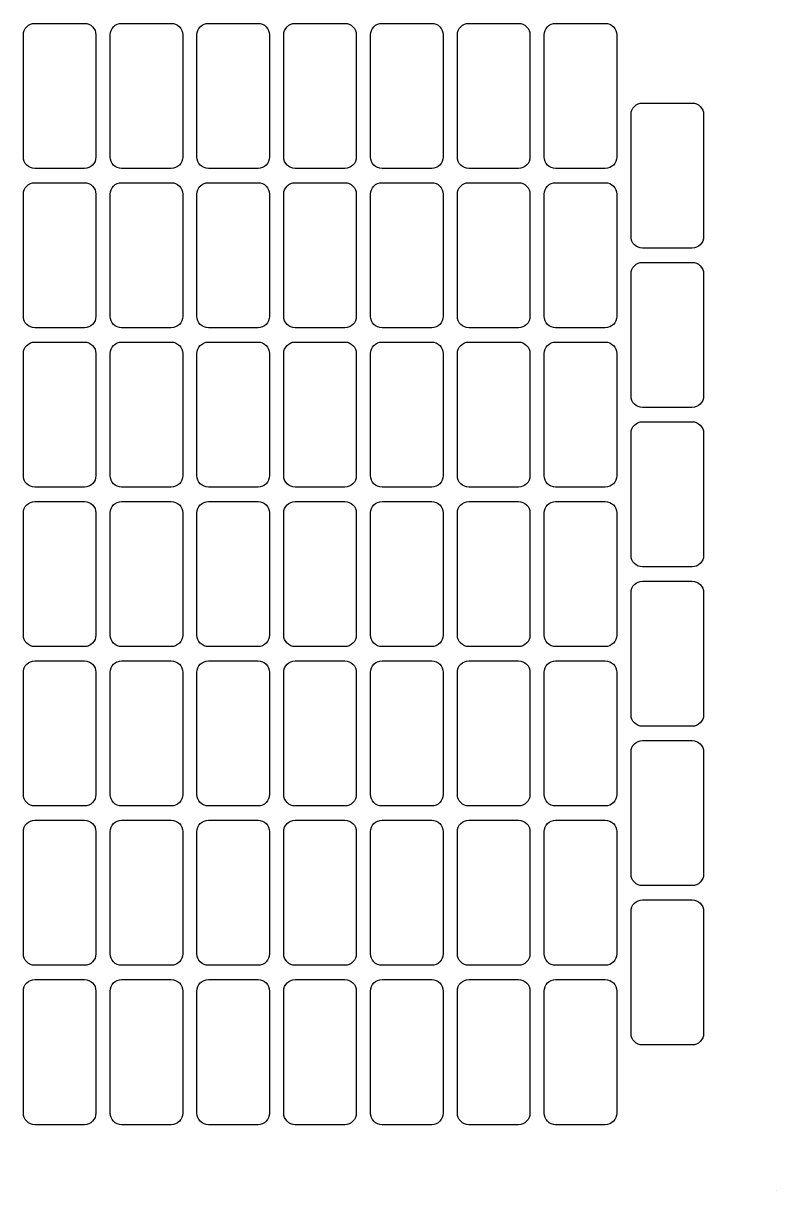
# Model space of a CAD drawing. Extents: x 0 to 279, y 0 to 216.
# Drawn here: x 147.5 to 279.4, y 0 to 204.3 of the extents above; entities that cross this region are included whole.
import ezdxf

# ---------------------------------------------------------------- set-up
doc = ezdxf.new("R2010")
doc.units = 0
doc.layers.add('ANCHOR', color=7, linetype='CONTINUOUS')
doc.layers.add('CUT', color=1, linetype='CONTINUOUS')

msp = doc.modelspace()

# ---------------------------------------------------------------- linework, layer by layer
at = {"layer": 'ANCHOR'}
msp.add_lwpolyline([(279.39, 0.01), (279.4, 0.01), (279.4, 0), (279.39, 0)], close=True, dxfattribs=at)
at = {"layer": 'CUT'}
for points in [[(158.2, 204.35), (158.5902, 204.3116), (158.9654, 204.1978), (159.3111, 204.0129), (159.6142, 203.7642), (159.8629, 203.4611), (160.0478, 203.1154), (160.1616, 202.7402), (160.2, 202.35), (160.2, 180.95), (160.1616, 180.5598), (160.0478, 180.1846), (159.8629, 179.8389), (159.6142, 179.5358), (159.3111, 179.2871), (158.9654, 179.1022), (158.5902, 178.9884), (158.2, 178.95), (149.5, 178.95), (149.1098, 178.9884), (148.7346, 179.1022), (148.3889, 179.2871), (148.0858, 179.5358), (147.8371, 179.8389), (147.6522, 180.1846), (147.5384, 180.5598), (147.5, 180.95), (147.5, 202.35), (147.5384, 202.7402), (147.6522, 203.1154), (147.8371, 203.4611), (148.0858, 203.7642), (148.3889, 204.0129), (148.7346, 204.1978), (149.1098, 204.3116), (149.5, 204.35)], [(173.4, 204.35), (173.7902, 204.3116), (174.1654, 204.1978), (174.5111, 204.0129), (174.8142, 203.7642), (175.0629, 203.4611), (175.2478, 203.1154), (175.3616, 202.7402), (175.4, 202.35), (175.4, 180.95), (175.3616, 180.5598), (175.2478, 180.1846), (175.0629, 179.8389), (174.8142, 179.5358), (174.5111, 179.2871), (174.1654, 179.1022), (173.7902, 178.9884), (173.4, 178.95), (164.7, 178.95), (164.3098, 178.9884), (163.9346, 179.1022), (163.5889, 179.2871), (163.2858, 179.5358), (163.0371, 179.8389), (162.8522, 180.1846), (162.7384, 180.5598), (162.7, 180.95), (162.7, 202.35), (162.7384, 202.7402), (162.8522, 203.1154), (163.0371, 203.4611), (163.2858, 203.7642), (163.5889, 204.0129), (163.9346, 204.1978), (164.3098, 204.3116), (164.7, 204.35)], [(188.6, 204.35), (188.9902, 204.3116), (189.3654, 204.1978), (189.7111, 204.0129), (190.0142, 203.7642), (190.2629, 203.4611), (190.4478, 203.1154), (190.5616, 202.7402), (190.6, 202.35), (190.6, 180.95), (190.5616, 180.5598), (190.4478, 180.1846), (190.2629, 179.8389), (190.0142, 179.5358), (189.7111, 179.2871), (189.3654, 179.1022), (188.9902, 178.9884), (188.6, 178.95), (179.9, 178.95), (179.5098, 178.9884), (179.1346, 179.1022), (178.7889, 179.2871), (178.4858, 179.5358), (178.2371, 179.8389), (178.0522, 180.1846), (177.9384, 180.5598), (177.9, 180.95), (177.9, 202.35), (177.9384, 202.7402), (178.0522, 203.1154), (178.2371, 203.4611), (178.4858, 203.7642), (178.7889, 204.0129), (179.1346, 204.1978), (179.5098, 204.3116), (179.9, 204.35)], [(203.8, 204.35), (204.1902, 204.3116), (204.5654, 204.1978), (204.9111, 204.0129), (205.2142, 203.7642), (205.4629, 203.4611), (205.6478, 203.1154), (205.7616, 202.7402), (205.8, 202.35), (205.8, 180.95), (205.7616, 180.5598), (205.6478, 180.1846), (205.4629, 179.8389), (205.2142, 179.5358), (204.9111, 179.2871), (204.5654, 179.1022), (204.1902, 178.9884), (203.8, 178.95), (195.1, 178.95), (194.7098, 178.9884), (194.3346, 179.1022), (193.9889, 179.2871), (193.6858, 179.5358), (193.4371, 179.8389), (193.2522, 180.1846), (193.1384, 180.5598), (193.1, 180.95), (193.1, 202.35), (193.1384, 202.7402), (193.2522, 203.1154), (193.4371, 203.4611), (193.6858, 203.7642), (193.9889, 204.0129), (194.3346, 204.1978), (194.7098, 204.3116), (195.1, 204.35)], [(219, 204.35), (219.3902, 204.3116), (219.7654, 204.1978), (220.1111, 204.0129), (220.4142, 203.7642), (220.6629, 203.4611), (220.8478, 203.1154), (220.9616, 202.7402), (221, 202.35), (221, 180.95), (220.9616, 180.5598), (220.8478, 180.1846), (220.6629, 179.8389), (220.4142, 179.5358), (220.1111, 179.2871), (219.7654, 179.1022), (219.3902, 178.9884), (219, 178.95), (210.3, 178.95), (209.9098, 178.9884), (209.5346, 179.1022), (209.1889, 179.2871), (208.8858, 179.5358), (208.6371, 179.8389), (208.4522, 180.1846), (208.3384, 180.5598), (208.3, 180.95), (208.3, 202.35), (208.3384, 202.7402), (208.4522, 203.1154), (208.6371, 203.4611), (208.8858, 203.7642), (209.1889, 204.0129), (209.5346, 204.1978), (209.9098, 204.3116), (210.3, 204.35)], [(234.2, 204.35), (234.5902, 204.3116), (234.9654, 204.1978), (235.3111, 204.0129), (235.6142, 203.7642), (235.8629, 203.4611), (236.0478, 203.1154), (236.1616, 202.7402), (236.2, 202.35), (236.2, 180.95), (236.1616, 180.5598), (236.0478, 180.1846), (235.8629, 179.8389), (235.6142, 179.5358), (235.3111, 179.2871), (234.9654, 179.1022), (234.5902, 178.9884), (234.2, 178.95), (225.5, 178.95), (225.1098, 178.9884), (224.7346, 179.1022), (224.3889, 179.2871), (224.0858, 179.5358), (223.8371, 179.8389), (223.6522, 180.1846), (223.5384, 180.5598), (223.5, 180.95), (223.5, 202.35), (223.5384, 202.7402), (223.6522, 203.1154), (223.8371, 203.4611), (224.0858, 203.7642), (224.3889, 204.0129), (224.7346, 204.1978), (225.1098, 204.3116), (225.5, 204.35)], [(249.4, 204.35), (249.7902, 204.3116), (250.1654, 204.1978), (250.5111, 204.0129), (250.8142, 203.7642), (251.0629, 203.4611), (251.2478, 203.1154), (251.3616, 202.7402), (251.4, 202.35), (251.4, 180.95), (251.3616, 180.5598), (251.2478, 180.1846), (251.0629, 179.8389), (250.8142, 179.5358), (250.5111, 179.2871), (250.1654, 179.1022), (249.7902, 178.9884), (249.4, 178.95), (240.7, 178.95), (240.3098, 178.9884), (239.9346, 179.1022), (239.5889, 179.2871), (239.2858, 179.5358), (239.0371, 179.8389), (238.8522, 180.1846), (238.7384, 180.5598), (238.7, 180.95), (238.7, 202.35), (238.7384, 202.7402), (238.8522, 203.1154), (239.0371, 203.4611), (239.2858, 203.7642), (239.5889, 204.0129), (239.9346, 204.1978), (240.3098, 204.3116), (240.7, 204.35)], [(264.6, 190.4), (264.9902, 190.3616), (265.3654, 190.2478), (265.7111, 190.0629), (266.0142, 189.8142), (266.2629, 189.5111), (266.4478, 189.1654), (266.5616, 188.7902), (266.6, 188.4), (266.6, 167), (266.5616, 166.6098), (266.4478, 166.2346), (266.2629, 165.8889), (266.0142, 165.5858), (265.7111, 165.3371), (265.3654, 165.1522), (264.9902, 165.0384), (264.6, 165), (255.9, 165), (255.5098, 165.0384), (255.1346, 165.1522), (254.7889, 165.3371), (254.4858, 165.5858), (254.2371, 165.8889), (254.0522, 166.2346), (253.9384, 166.6098), (253.9, 167), (253.9, 188.4), (253.9384, 188.7902), (254.0522, 189.1654), (254.2371, 189.5111), (254.4858, 189.8142), (254.7889, 190.0629), (255.1346, 190.2478), (255.5098, 190.3616), (255.9, 190.4)], [(158.2, 176.45), (158.5902, 176.4116), (158.9654, 176.2978), (159.3111, 176.1129), (159.6142, 175.8642), (159.8629, 175.5611), (160.0478, 175.2154), (160.1616, 174.8402), (160.2, 174.45), (160.2, 153.05), (160.1616, 152.6598), (160.0478, 152.2846), (159.8629, 151.9389), (159.6142, 151.6358), (159.3111, 151.3871), (158.9654, 151.2022), (158.5902, 151.0884), (158.2, 151.05), (149.5, 151.05), (149.1098, 151.0884), (148.7346, 151.2022), (148.3889, 151.3871), (148.0858, 151.6358), (147.8371, 151.9389), (147.6522, 152.2846), (147.5384, 152.6598), (147.5, 153.05), (147.5, 174.45), (147.5384, 174.8402), (147.6522, 175.2154), (147.8371, 175.5611), (148.0858, 175.8642), (148.3889, 176.1129), (148.7346, 176.2978), (149.1098, 176.4116), (149.5, 176.45)], [(173.4, 176.45), (173.7902, 176.4116), (174.1654, 176.2978), (174.5111, 176.1129), (174.8142, 175.8642), (175.0629, 175.5611), (175.2478, 175.2154), (175.3616, 174.8402), (175.4, 174.45), (175.4, 153.05), (175.3616, 152.6598), (175.2478, 152.2846), (175.0629, 151.9389), (174.8142, 151.6358), (174.5111, 151.3871), (174.1654, 151.2022), (173.7902, 151.0884), (173.4, 151.05), (164.7, 151.05), (164.3098, 151.0884), (163.9346, 151.2022), (163.5889, 151.3871), (163.2858, 151.6358), (163.0371, 151.9389), (162.8522, 152.2846), (162.7384, 152.6598), (162.7, 153.05), (162.7, 174.45), (162.7384, 174.8402), (162.8522, 175.2154), (163.0371, 175.5611), (163.2858, 175.8642), (163.5889, 176.1129), (163.9346, 176.2978), (164.3098, 176.4116), (164.7, 176.45)], [(188.6, 176.45), (188.9902, 176.4116), (189.3654, 176.2978), (189.7111, 176.1129), (190.0142, 175.8642), (190.2629, 175.5611), (190.4478, 175.2154), (190.5616, 174.8402), (190.6, 174.45), (190.6, 153.05), (190.5616, 152.6598), (190.4478, 152.2846), (190.2629, 151.9389), (190.0142, 151.6358), (189.7111, 151.3871), (189.3654, 151.2022), (188.9902, 151.0884), (188.6, 151.05), (179.9, 151.05), (179.5098, 151.0884), (179.1346, 151.2022), (178.7889, 151.3871), (178.4858, 151.6358), (178.2371, 151.9389), (178.0522, 152.2846), (177.9384, 152.6598), (177.9, 153.05), (177.9, 174.45), (177.9384, 174.8402), (178.0522, 175.2154), (178.2371, 175.5611), (178.4858, 175.8642), (178.7889, 176.1129), (179.1346, 176.2978), (179.5098, 176.4116), (179.9, 176.45)], [(203.8, 176.45), (204.1902, 176.4116), (204.5654, 176.2978), (204.9111, 176.1129), (205.2142, 175.8642), (205.4629, 175.5611), (205.6478, 175.2154), (205.7616, 174.8402), (205.8, 174.45), (205.8, 153.05), (205.7616, 152.6598), (205.6478, 152.2846), (205.4629, 151.9389), (205.2142, 151.6358), (204.9111, 151.3871), (204.5654, 151.2022), (204.1902, 151.0884), (203.8, 151.05), (195.1, 151.05), (194.7098, 151.0884), (194.3346, 151.2022), (193.9889, 151.3871), (193.6858, 151.6358), (193.4371, 151.9389), (193.2522, 152.2846), (193.1384, 152.6598), (193.1, 153.05), (193.1, 174.45), (193.1384, 174.8402), (193.2522, 175.2154), (193.4371, 175.5611), (193.6858, 175.8642), (193.9889, 176.1129), (194.3346, 176.2978), (194.7098, 176.4116), (195.1, 176.45)], [(219, 176.45), (219.3902, 176.4116), (219.7654, 176.2978), (220.1111, 176.1129), (220.4142, 175.8642), (220.6629, 175.5611), (220.8478, 175.2154), (220.9616, 174.8402), (221, 174.45), (221, 153.05), (220.9616, 152.6598), (220.8478, 152.2846), (220.6629, 151.9389), (220.4142, 151.6358), (220.1111, 151.3871), (219.7654, 151.2022), (219.3902, 151.0884), (219, 151.05), (210.3, 151.05), (209.9098, 151.0884), (209.5346, 151.2022), (209.1889, 151.3871), (208.8858, 151.6358), (208.6371, 151.9389), (208.4522, 152.2846), (208.3384, 152.6598), (208.3, 153.05), (208.3, 174.45), (208.3384, 174.8402), (208.4522, 175.2154), (208.6371, 175.5611), (208.8858, 175.8642), (209.1889, 176.1129), (209.5346, 176.2978), (209.9098, 176.4116), (210.3, 176.45)], [(234.2, 176.45), (234.5902, 176.4116), (234.9654, 176.2978), (235.3111, 176.1129), (235.6142, 175.8642), (235.8629, 175.5611), (236.0478, 175.2154), (236.1616, 174.8402), (236.2, 174.45), (236.2, 153.05), (236.1616, 152.6598), (236.0478, 152.2846), (235.8629, 151.9389), (235.6142, 151.6358), (235.3111, 151.3871), (234.9654, 151.2022), (234.5902, 151.0884), (234.2, 151.05), (225.5, 151.05), (225.1098, 151.0884), (224.7346, 151.2022), (224.3889, 151.3871), (224.0858, 151.6358), (223.8371, 151.9389), (223.6522, 152.2846), (223.5384, 152.6598), (223.5, 153.05), (223.5, 174.45), (223.5384, 174.8402), (223.6522, 175.2154), (223.8371, 175.5611), (224.0858, 175.8642), (224.3889, 176.1129), (224.7346, 176.2978), (225.1098, 176.4116), (225.5, 176.45)], [(249.4, 176.45), (249.7902, 176.4116), (250.1654, 176.2978), (250.5111, 176.1129), (250.8142, 175.8642), (251.0629, 175.5611), (251.2478, 175.2154), (251.3616, 174.8402), (251.4, 174.45), (251.4, 153.05), (251.3616, 152.6598), (251.2478, 152.2846), (251.0629, 151.9389), (250.8142, 151.6358), (250.5111, 151.3871), (250.1654, 151.2022), (249.7902, 151.0884), (249.4, 151.05), (240.7, 151.05), (240.3098, 151.0884), (239.9346, 151.2022), (239.5889, 151.3871), (239.2858, 151.6358), (239.0371, 151.9389), (238.8522, 152.2846), (238.7384, 152.6598), (238.7, 153.05), (238.7, 174.45), (238.7384, 174.8402), (238.8522, 175.2154), (239.0371, 175.5611), (239.2858, 175.8642), (239.5889, 176.1129), (239.9346, 176.2978), (240.3098, 176.4116), (240.7, 176.45)], [(264.6, 162.5), (264.9902, 162.4616), (265.3654, 162.3478), (265.7111, 162.1629), (266.0142, 161.9142), (266.2629, 161.6111), (266.4478, 161.2654), (266.5616, 160.8902), (266.6, 160.5), (266.6, 139.1), (266.5616, 138.7098), (266.4478, 138.3346), (266.2629, 137.9889), (266.0142, 137.6858), (265.7111, 137.4371), (265.3654, 137.2522), (264.9902, 137.1384), (264.6, 137.1), (255.9, 137.1), (255.5098, 137.1384), (255.1346, 137.2522), (254.7889, 137.4371), (254.4858, 137.6858), (254.2371, 137.9889), (254.0522, 138.3346), (253.9384, 138.7098), (253.9, 139.1), (253.9, 160.5), (253.9384, 160.8902), (254.0522, 161.2654), (254.2371, 161.6111), (254.4858, 161.9142), (254.7889, 162.1629), (255.1346, 162.3478), (255.5098, 162.4616), (255.9, 162.5)], [(158.2, 148.55), (158.5902, 148.5116), (158.9654, 148.3978), (159.3111, 148.2129), (159.6142, 147.9642), (159.8629, 147.6611), (160.0478, 147.3154), (160.1616, 146.9402), (160.2, 146.55), (160.2, 125.15), (160.1616, 124.7598), (160.0478, 124.3846), (159.8629, 124.0389), (159.6142, 123.7358), (159.3111, 123.4871), (158.9654, 123.3022), (158.5902, 123.1884), (158.2, 123.15), (149.5, 123.15), (149.1098, 123.1884), (148.7346, 123.3022), (148.3889, 123.4871), (148.0858, 123.7358), (147.8371, 124.0389), (147.6522, 124.3846), (147.5384, 124.7598), (147.5, 125.15), (147.5, 146.55), (147.5384, 146.9402), (147.6522, 147.3154), (147.8371, 147.6611), (148.0858, 147.9642), (148.3889, 148.2129), (148.7346, 148.3978), (149.1098, 148.5116), (149.5, 148.55)], [(173.4, 148.55), (173.7902, 148.5116), (174.1654, 148.3978), (174.5111, 148.2129), (174.8142, 147.9642), (175.0629, 147.6611), (175.2478, 147.3154), (175.3616, 146.9402), (175.4, 146.55), (175.4, 125.15), (175.3616, 124.7598), (175.2478, 124.3846), (175.0629, 124.0389), (174.8142, 123.7358), (174.5111, 123.4871), (174.1654, 123.3022), (173.7902, 123.1884), (173.4, 123.15), (164.7, 123.15), (164.3098, 123.1884), (163.9346, 123.3022), (163.5889, 123.4871), (163.2858, 123.7358), (163.0371, 124.0389), (162.8522, 124.3846), (162.7384, 124.7598), (162.7, 125.15), (162.7, 146.55), (162.7384, 146.9402), (162.8522, 147.3154), (163.0371, 147.6611), (163.2858, 147.9642), (163.5889, 148.2129), (163.9346, 148.3978), (164.3098, 148.5116), (164.7, 148.55)], [(188.6, 148.55), (188.9902, 148.5116), (189.3654, 148.3978), (189.7111, 148.2129), (190.0142, 147.9642), (190.2629, 147.6611), (190.4478, 147.3154), (190.5616, 146.9402), (190.6, 146.55), (190.6, 125.15), (190.5616, 124.7598), (190.4478, 124.3846), (190.2629, 124.0389), (190.0142, 123.7358), (189.7111, 123.4871), (189.3654, 123.3022), (188.9902, 123.1884), (188.6, 123.15), (179.9, 123.15), (179.5098, 123.1884), (179.1346, 123.3022), (178.7889, 123.4871), (178.4858, 123.7358), (178.2371, 124.0389), (178.0522, 124.3846), (177.9384, 124.7598), (177.9, 125.15), (177.9, 146.55), (177.9384, 146.9402), (178.0522, 147.3154), (178.2371, 147.6611), (178.4858, 147.9642), (178.7889, 148.2129), (179.1346, 148.3978), (179.5098, 148.5116), (179.9, 148.55)], [(203.8, 148.55), (204.1902, 148.5116), (204.5654, 148.3978), (204.9111, 148.2129), (205.2142, 147.9642), (205.4629, 147.6611), (205.6478, 147.3154), (205.7616, 146.9402), (205.8, 146.55), (205.8, 125.15), (205.7616, 124.7598), (205.6478, 124.3846), (205.4629, 124.0389), (205.2142, 123.7358), (204.9111, 123.4871), (204.5654, 123.3022), (204.1902, 123.1884), (203.8, 123.15), (195.1, 123.15), (194.7098, 123.1884), (194.3346, 123.3022), (193.9889, 123.4871), (193.6858, 123.7358), (193.4371, 124.0389), (193.2522, 124.3846), (193.1384, 124.7598), (193.1, 125.15), (193.1, 146.55), (193.1384, 146.9402), (193.2522, 147.3154), (193.4371, 147.6611), (193.6858, 147.9642), (193.9889, 148.2129), (194.3346, 148.3978), (194.7098, 148.5116), (195.1, 148.55)], [(219, 148.55), (219.3902, 148.5116), (219.7654, 148.3978), (220.1111, 148.2129), (220.4142, 147.9642), (220.6629, 147.6611), (220.8478, 147.3154), (220.9616, 146.9402), (221, 146.55), (221, 125.15), (220.9616, 124.7598), (220.8478, 124.3846), (220.6629, 124.0389), (220.4142, 123.7358), (220.1111, 123.4871), (219.7654, 123.3022), (219.3902, 123.1884), (219, 123.15), (210.3, 123.15), (209.9098, 123.1884), (209.5346, 123.3022), (209.1889, 123.4871), (208.8858, 123.7358), (208.6371, 124.0389), (208.4522, 124.3846), (208.3384, 124.7598), (208.3, 125.15), (208.3, 146.55), (208.3384, 146.9402), (208.4522, 147.3154), (208.6371, 147.6611), (208.8858, 147.9642), (209.1889, 148.2129), (209.5346, 148.3978), (209.9098, 148.5116), (210.3, 148.55)], [(234.2, 148.55), (234.5902, 148.5116), (234.9654, 148.3978), (235.3111, 148.2129), (235.6142, 147.9642), (235.8629, 147.6611), (236.0478, 147.3154), (236.1616, 146.9402), (236.2, 146.55), (236.2, 125.15), (236.1616, 124.7598), (236.0478, 124.3846), (235.8629, 124.0389), (235.6142, 123.7358), (235.3111, 123.4871), (234.9654, 123.3022), (234.5902, 123.1884), (234.2, 123.15), (225.5, 123.15), (225.1098, 123.1884), (224.7346, 123.3022), (224.3889, 123.4871), (224.0858, 123.7358), (223.8371, 124.0389), (223.6522, 124.3846), (223.5384, 124.7598), (223.5, 125.15), (223.5, 146.55), (223.5384, 146.9402), (223.6522, 147.3154), (223.8371, 147.6611), (224.0858, 147.9642), (224.3889, 148.2129), (224.7346, 148.3978), (225.1098, 148.5116), (225.5, 148.55)], [(249.4, 148.55), (249.7902, 148.5116), (250.1654, 148.3978), (250.5111, 148.2129), (250.8142, 147.9642), (251.0629, 147.6611), (251.2478, 147.3154), (251.3616, 146.9402), (251.4, 146.55), (251.4, 125.15), (251.3616, 124.7598), (251.2478, 124.3846), (251.0629, 124.0389), (250.8142, 123.7358), (250.5111, 123.4871), (250.1654, 123.3022), (249.7902, 123.1884), (249.4, 123.15), (240.7, 123.15), (240.3098, 123.1884), (239.9346, 123.3022), (239.5889, 123.4871), (239.2858, 123.7358), (239.0371, 124.0389), (238.8522, 124.3846), (238.7384, 124.7598), (238.7, 125.15), (238.7, 146.55), (238.7384, 146.9402), (238.8522, 147.3154), (239.0371, 147.6611), (239.2858, 147.9642), (239.5889, 148.2129), (239.9346, 148.3978), (240.3098, 148.5116), (240.7, 148.55)], [(264.6, 134.6), (264.9902, 134.5616), (265.3654, 134.4478), (265.7111, 134.2629), (266.0142, 134.0142), (266.2629, 133.7111), (266.4478, 133.3654), (266.5616, 132.9902), (266.6, 132.6), (266.6, 111.2), (266.5616, 110.8098), (266.4478, 110.4346), (266.2629, 110.0889), (266.0142, 109.7858), (265.7111, 109.5371), (265.3654, 109.3522), (264.9902, 109.2384), (264.6, 109.2), (255.9, 109.2), (255.5098, 109.2384), (255.1346, 109.3522), (254.7889, 109.5371), (254.4858, 109.7858), (254.2371, 110.0889), (254.0522, 110.4346), (253.9384, 110.8098), (253.9, 111.2), (253.9, 132.6), (253.9384, 132.9902), (254.0522, 133.3654), (254.2371, 133.7111), (254.4858, 134.0142), (254.7889, 134.2629), (255.1346, 134.4478), (255.5098, 134.5616), (255.9, 134.6)], [(158.2, 120.65), (158.5902, 120.6116), (158.9654, 120.4978), (159.3111, 120.3129), (159.6142, 120.0642), (159.8629, 119.7611), (160.0478, 119.4154), (160.1616, 119.0402), (160.2, 118.65), (160.2, 97.25), (160.1616, 96.8598), (160.0478, 96.4846), (159.8629, 96.1389), (159.6142, 95.8358), (159.3111, 95.5871), (158.9654, 95.4022), (158.5902, 95.2884), (158.2, 95.25), (149.5, 95.25), (149.1098, 95.2884), (148.7346, 95.4022), (148.3889, 95.5871), (148.0858, 95.8358), (147.8371, 96.1389), (147.6522, 96.4846), (147.5384, 96.8598), (147.5, 97.25), (147.5, 118.65), (147.5384, 119.0402), (147.6522, 119.4154), (147.8371, 119.7611), (148.0858, 120.0642), (148.3889, 120.3129), (148.7346, 120.4978), (149.1098, 120.6116), (149.5, 120.65)], [(173.4, 120.65), (173.7902, 120.6116), (174.1654, 120.4978), (174.5111, 120.3129), (174.8142, 120.0642), (175.0629, 119.7611), (175.2478, 119.4154), (175.3616, 119.0402), (175.4, 118.65), (175.4, 97.25), (175.3616, 96.8598), (175.2478, 96.4846), (175.0629, 96.1389), (174.8142, 95.8358), (174.5111, 95.5871), (174.1654, 95.4022), (173.7902, 95.2884), (173.4, 95.25), (164.7, 95.25), (164.3098, 95.2884), (163.9346, 95.4022), (163.5889, 95.5871), (163.2858, 95.8358), (163.0371, 96.1389), (162.8522, 96.4846), (162.7384, 96.8598), (162.7, 97.25), (162.7, 118.65), (162.7384, 119.0402), (162.8522, 119.4154), (163.0371, 119.7611), (163.2858, 120.0642), (163.5889, 120.3129), (163.9346, 120.4978), (164.3098, 120.6116), (164.7, 120.65)], [(188.6, 120.65), (188.9902, 120.6116), (189.3654, 120.4978), (189.7111, 120.3129), (190.0142, 120.0642), (190.2629, 119.7611), (190.4478, 119.4154), (190.5616, 119.0402), (190.6, 118.65), (190.6, 97.25), (190.5616, 96.8598), (190.4478, 96.4846), (190.2629, 96.1389), (190.0142, 95.8358), (189.7111, 95.5871), (189.3654, 95.4022), (188.9902, 95.2884), (188.6, 95.25), (179.9, 95.25), (179.5098, 95.2884), (179.1346, 95.4022), (178.7889, 95.5871), (178.4858, 95.8358), (178.2371, 96.1389), (178.0522, 96.4846), (177.9384, 96.8598), (177.9, 97.25), (177.9, 118.65), (177.9384, 119.0402), (178.0522, 119.4154), (178.2371, 119.7611), (178.4858, 120.0642), (178.7889, 120.3129), (179.1346, 120.4978), (179.5098, 120.6116), (179.9, 120.65)], [(203.8, 120.65), (204.1902, 120.6116), (204.5654, 120.4978), (204.9111, 120.3129), (205.2142, 120.0642), (205.4629, 119.7611), (205.6478, 119.4154), (205.7616, 119.0402), (205.8, 118.65), (205.8, 97.25), (205.7616, 96.8598), (205.6478, 96.4846), (205.4629, 96.1389), (205.2142, 95.8358), (204.9111, 95.5871), (204.5654, 95.4022), (204.1902, 95.2884), (203.8, 95.25), (195.1, 95.25), (194.7098, 95.2884), (194.3346, 95.4022), (193.9889, 95.5871), (193.6858, 95.8358), (193.4371, 96.1389), (193.2522, 96.4846), (193.1384, 96.8598), (193.1, 97.25), (193.1, 118.65), (193.1384, 119.0402), (193.2522, 119.4154), (193.4371, 119.7611), (193.6858, 120.0642), (193.9889, 120.3129), (194.3346, 120.4978), (194.7098, 120.6116), (195.1, 120.65)], [(219, 120.65), (219.3902, 120.6116), (219.7654, 120.4978), (220.1111, 120.3129), (220.4142, 120.0642), (220.6629, 119.7611), (220.8478, 119.4154), (220.9616, 119.0402), (221, 118.65), (221, 97.25), (220.9616, 96.8598), (220.8478, 96.4846), (220.6629, 96.1389), (220.4142, 95.8358), (220.1111, 95.5871), (219.7654, 95.4022), (219.3902, 95.2884), (219, 95.25), (210.3, 95.25), (209.9098, 95.2884), (209.5346, 95.4022), (209.1889, 95.5871), (208.8858, 95.8358), (208.6371, 96.1389), (208.4522, 96.4846), (208.3384, 96.8598), (208.3, 97.25), (208.3, 118.65), (208.3384, 119.0402), (208.4522, 119.4154), (208.6371, 119.7611), (208.8858, 120.0642), (209.1889, 120.3129), (209.5346, 120.4978), (209.9098, 120.6116), (210.3, 120.65)], [(234.2, 120.65), (234.5902, 120.6116), (234.9654, 120.4978), (235.3111, 120.3129), (235.6142, 120.0642), (235.8629, 119.7611), (236.0478, 119.4154), (236.1616, 119.0402), (236.2, 118.65), (236.2, 97.25), (236.1616, 96.8598), (236.0478, 96.4846), (235.8629, 96.1389), (235.6142, 95.8358), (235.3111, 95.5871), (234.9654, 95.4022), (234.5902, 95.2884), (234.2, 95.25), (225.5, 95.25), (225.1098, 95.2884), (224.7346, 95.4022), (224.3889, 95.5871), (224.0858, 95.8358), (223.8371, 96.1389), (223.6522, 96.4846), (223.5384, 96.8598), (223.5, 97.25), (223.5, 118.65), (223.5384, 119.0402), (223.6522, 119.4154), (223.8371, 119.7611), (224.0858, 120.0642), (224.3889, 120.3129), (224.7346, 120.4978), (225.1098, 120.6116), (225.5, 120.65)], [(249.4, 120.65), (249.7902, 120.6116), (250.1654, 120.4978), (250.5111, 120.3129), (250.8142, 120.0642), (251.0629, 119.7611), (251.2478, 119.4154), (251.3616, 119.0402), (251.4, 118.65), (251.4, 97.25), (251.3616, 96.8598), (251.2478, 96.4846), (251.0629, 96.1389), (250.8142, 95.8358), (250.5111, 95.5871), (250.1654, 95.4022), (249.7902, 95.2884), (249.4, 95.25), (240.7, 95.25), (240.3098, 95.2884), (239.9346, 95.4022), (239.5889, 95.5871), (239.2858, 95.8358), (239.0371, 96.1389), (238.8522, 96.4846), (238.7384, 96.8598), (238.7, 97.25), (238.7, 118.65), (238.7384, 119.0402), (238.8522, 119.4154), (239.0371, 119.7611), (239.2858, 120.0642), (239.5889, 120.3129), (239.9346, 120.4978), (240.3098, 120.6116), (240.7, 120.65)], [(264.6, 106.7), (264.9902, 106.6616), (265.3654, 106.5478), (265.7111, 106.3629), (266.0142, 106.1142), (266.2629, 105.8111), (266.4478, 105.4654), (266.5616, 105.0902), (266.6, 104.7), (266.6, 83.3), (266.5616, 82.9098), (266.4478, 82.5346), (266.2629, 82.1889), (266.0142, 81.8858), (265.7111, 81.6371), (265.3654, 81.4522), (264.9902, 81.3384), (264.6, 81.3), (255.9, 81.3), (255.5098, 81.3384), (255.1346, 81.4522), (254.7889, 81.6371), (254.4858, 81.8858), (254.2371, 82.1889), (254.0522, 82.5346), (253.9384, 82.9098), (253.9, 83.3), (253.9, 104.7), (253.9384, 105.0902), (254.0522, 105.4654), (254.2371, 105.8111), (254.4858, 106.1142), (254.7889, 106.3629), (255.1346, 106.5478), (255.5098, 106.6616), (255.9, 106.7)], [(158.2, 92.75), (158.5902, 92.7116), (158.9654, 92.5978), (159.3111, 92.4129), (159.6142, 92.1642), (159.8629, 91.8611), (160.0478, 91.5154), (160.1616, 91.1402), (160.2, 90.75), (160.2, 69.35), (160.1616, 68.9598), (160.0478, 68.5846), (159.8629, 68.2389), (159.6142, 67.9358), (159.3111, 67.6871), (158.9654, 67.5022), (158.5902, 67.3884), (158.2, 67.35), (149.5, 67.35), (149.1098, 67.3884), (148.7346, 67.5022), (148.3889, 67.6871), (148.0858, 67.9358), (147.8371, 68.2389), (147.6522, 68.5846), (147.5384, 68.9598), (147.5, 69.35), (147.5, 90.75), (147.5384, 91.1402), (147.6522, 91.5154), (147.8371, 91.8611), (148.0858, 92.1642), (148.3889, 92.4129), (148.7346, 92.5978), (149.1098, 92.7116), (149.5, 92.75)], [(173.4, 92.75), (173.7902, 92.7116), (174.1654, 92.5978), (174.5111, 92.4129), (174.8142, 92.1642), (175.0629, 91.8611), (175.2478, 91.5154), (175.3616, 91.1402), (175.4, 90.75), (175.4, 69.35), (175.3616, 68.9598), (175.2478, 68.5846), (175.0629, 68.2389), (174.8142, 67.9358), (174.5111, 67.6871), (174.1654, 67.5022), (173.7902, 67.3884), (173.4, 67.35), (164.7, 67.35), (164.3098, 67.3884), (163.9346, 67.5022), (163.5889, 67.6871), (163.2858, 67.9358), (163.0371, 68.2389), (162.8522, 68.5846), (162.7384, 68.9598), (162.7, 69.35), (162.7, 90.75), (162.7384, 91.1402), (162.8522, 91.5154), (163.0371, 91.8611), (163.2858, 92.1642), (163.5889, 92.4129), (163.9346, 92.5978), (164.3098, 92.7116), (164.7, 92.75)], [(188.6, 92.75), (188.9902, 92.7116), (189.3654, 92.5978), (189.7111, 92.4129), (190.0142, 92.1642), (190.2629, 91.8611), (190.4478, 91.5154), (190.5616, 91.1402), (190.6, 90.75), (190.6, 69.35), (190.5616, 68.9598), (190.4478, 68.5846), (190.2629, 68.2389), (190.0142, 67.9358), (189.7111, 67.6871), (189.3654, 67.5022), (188.9902, 67.3884), (188.6, 67.35), (179.9, 67.35), (179.5098, 67.3884), (179.1346, 67.5022), (178.7889, 67.6871), (178.4858, 67.9358), (178.2371, 68.2389), (178.0522, 68.5846), (177.9384, 68.9598), (177.9, 69.35), (177.9, 90.75), (177.9384, 91.1402), (178.0522, 91.5154), (178.2371, 91.8611), (178.4858, 92.1642), (178.7889, 92.4129), (179.1346, 92.5978), (179.5098, 92.7116), (179.9, 92.75)], [(203.8, 92.75), (204.1902, 92.7116), (204.5654, 92.5978), (204.9111, 92.4129), (205.2142, 92.1642), (205.4629, 91.8611), (205.6478, 91.5154), (205.7616, 91.1402), (205.8, 90.75), (205.8, 69.35), (205.7616, 68.9598), (205.6478, 68.5846), (205.4629, 68.2389), (205.2142, 67.9358), (204.9111, 67.6871), (204.5654, 67.5022), (204.1902, 67.3884), (203.8, 67.35), (195.1, 67.35), (194.7098, 67.3884), (194.3346, 67.5022), (193.9889, 67.6871), (193.6858, 67.9358), (193.4371, 68.2389), (193.2522, 68.5846), (193.1384, 68.9598), (193.1, 69.35), (193.1, 90.75), (193.1384, 91.1402), (193.2522, 91.5154), (193.4371, 91.8611), (193.6858, 92.1642), (193.9889, 92.4129), (194.3346, 92.5978), (194.7098, 92.7116), (195.1, 92.75)], [(219, 92.75), (219.3902, 92.7116), (219.7654, 92.5978), (220.1111, 92.4129), (220.4142, 92.1642), (220.6629, 91.8611), (220.8478, 91.5154), (220.9616, 91.1402), (221, 90.75), (221, 69.35), (220.9616, 68.9598), (220.8478, 68.5846), (220.6629, 68.2389), (220.4142, 67.9358), (220.1111, 67.6871), (219.7654, 67.5022), (219.3902, 67.3884), (219, 67.35), (210.3, 67.35), (209.9098, 67.3884), (209.5346, 67.5022), (209.1889, 67.6871), (208.8858, 67.9358), (208.6371, 68.2389), (208.4522, 68.5846), (208.3384, 68.9598), (208.3, 69.35), (208.3, 90.75), (208.3384, 91.1402), (208.4522, 91.5154), (208.6371, 91.8611), (208.8858, 92.1642), (209.1889, 92.4129), (209.5346, 92.5978), (209.9098, 92.7116), (210.3, 92.75)], [(234.2, 92.75), (234.5902, 92.7116), (234.9654, 92.5978), (235.3111, 92.4129), (235.6142, 92.1642), (235.8629, 91.8611), (236.0478, 91.5154), (236.1616, 91.1402), (236.2, 90.75), (236.2, 69.35), (236.1616, 68.9598), (236.0478, 68.5846), (235.8629, 68.2389), (235.6142, 67.9358), (235.3111, 67.6871), (234.9654, 67.5022), (234.5902, 67.3884), (234.2, 67.35), (225.5, 67.35), (225.1098, 67.3884), (224.7346, 67.5022), (224.3889, 67.6871), (224.0858, 67.9358), (223.8371, 68.2389), (223.6522, 68.5846), (223.5384, 68.9598), (223.5, 69.35), (223.5, 90.75), (223.5384, 91.1402), (223.6522, 91.5154), (223.8371, 91.8611), (224.0858, 92.1642), (224.3889, 92.4129), (224.7346, 92.5978), (225.1098, 92.7116), (225.5, 92.75)], [(249.4, 92.75), (249.7902, 92.7116), (250.1654, 92.5978), (250.5111, 92.4129), (250.8142, 92.1642), (251.0629, 91.8611), (251.2478, 91.5154), (251.3616, 91.1402), (251.4, 90.75), (251.4, 69.35), (251.3616, 68.9598), (251.2478, 68.5846), (251.0629, 68.2389), (250.8142, 67.9358), (250.5111, 67.6871), (250.1654, 67.5022), (249.7902, 67.3884), (249.4, 67.35), (240.7, 67.35), (240.3098, 67.3884), (239.9346, 67.5022), (239.5889, 67.6871), (239.2858, 67.9358), (239.0371, 68.2389), (238.8522, 68.5846), (238.7384, 68.9598), (238.7, 69.35), (238.7, 90.75), (238.7384, 91.1402), (238.8522, 91.5154), (239.0371, 91.8611), (239.2858, 92.1642), (239.5889, 92.4129), (239.9346, 92.5978), (240.3098, 92.7116), (240.7, 92.75)], [(264.6, 78.8), (264.9902, 78.7616), (265.3654, 78.6478), (265.7111, 78.4629), (266.0142, 78.2142), (266.2629, 77.9111), (266.4478, 77.5654), (266.5616, 77.1902), (266.6, 76.8), (266.6, 55.4), (266.5616, 55.0098), (266.4478, 54.6346), (266.2629, 54.2889), (266.0142, 53.9858), (265.7111, 53.7371), (265.3654, 53.5522), (264.9902, 53.4384), (264.6, 53.4), (255.9, 53.4), (255.5098, 53.4384), (255.1346, 53.5522), (254.7889, 53.7371), (254.4858, 53.9858), (254.2371, 54.2889), (254.0522, 54.6346), (253.9384, 55.0098), (253.9, 55.4), (253.9, 76.8), (253.9384, 77.1902), (254.0522, 77.5654), (254.2371, 77.9111), (254.4858, 78.2142), (254.7889, 78.4629), (255.1346, 78.6478), (255.5098, 78.7616), (255.9, 78.8)], [(158.2, 64.85), (158.5902, 64.8116), (158.9654, 64.6978), (159.3111, 64.5129), (159.6142, 64.2642), (159.8629, 63.9611), (160.0478, 63.6154), (160.1616, 63.2402), (160.2, 62.85), (160.2, 41.45), (160.1616, 41.0598), (160.0478, 40.6846), (159.8629, 40.3389), (159.6142, 40.0358), (159.3111, 39.7871), (158.9654, 39.6022), (158.5902, 39.4884), (158.2, 39.45), (149.5, 39.45), (149.1098, 39.4884), (148.7346, 39.6022), (148.3889, 39.7871), (148.0858, 40.0358), (147.8371, 40.3389), (147.6522, 40.6846), (147.5384, 41.0598), (147.5, 41.45), (147.5, 62.85), (147.5384, 63.2402), (147.6522, 63.6154), (147.8371, 63.9611), (148.0858, 64.2642), (148.3889, 64.5129), (148.7346, 64.6978), (149.1098, 64.8116), (149.5, 64.85)], [(173.4, 64.85), (173.7902, 64.8116), (174.1654, 64.6978), (174.5111, 64.5129), (174.8142, 64.2642), (175.0629, 63.9611), (175.2478, 63.6154), (175.3616, 63.2402), (175.4, 62.85), (175.4, 41.45), (175.3616, 41.0598), (175.2478, 40.6846), (175.0629, 40.3389), (174.8142, 40.0358), (174.5111, 39.7871), (174.1654, 39.6022), (173.7902, 39.4884), (173.4, 39.45), (164.7, 39.45), (164.3098, 39.4884), (163.9346, 39.6022), (163.5889, 39.7871), (163.2858, 40.0358), (163.0371, 40.3389), (162.8522, 40.6846), (162.7384, 41.0598), (162.7, 41.45), (162.7, 62.85), (162.7384, 63.2402), (162.8522, 63.6154), (163.0371, 63.9611), (163.2858, 64.2642), (163.5889, 64.5129), (163.9346, 64.6978), (164.3098, 64.8116), (164.7, 64.85)], [(188.6, 64.85), (188.9902, 64.8116), (189.3654, 64.6978), (189.7111, 64.5129), (190.0142, 64.2642), (190.2629, 63.9611), (190.4478, 63.6154), (190.5616, 63.2402), (190.6, 62.85), (190.6, 41.45), (190.5616, 41.0598), (190.4478, 40.6846), (190.2629, 40.3389), (190.0142, 40.0358), (189.7111, 39.7871), (189.3654, 39.6022), (188.9902, 39.4884), (188.6, 39.45), (179.9, 39.45), (179.5098, 39.4884), (179.1346, 39.6022), (178.7889, 39.7871), (178.4858, 40.0358), (178.2371, 40.3389), (178.0522, 40.6846), (177.9384, 41.0598), (177.9, 41.45), (177.9, 62.85), (177.9384, 63.2402), (178.0522, 63.6154), (178.2371, 63.9611), (178.4858, 64.2642), (178.7889, 64.5129), (179.1346, 64.6978), (179.5098, 64.8116), (179.9, 64.85)], [(203.8, 64.85), (204.1902, 64.8116), (204.5654, 64.6978), (204.9111, 64.5129), (205.2142, 64.2642), (205.4629, 63.9611), (205.6478, 63.6154), (205.7616, 63.2402), (205.8, 62.85), (205.8, 41.45), (205.7616, 41.0598), (205.6478, 40.6846), (205.4629, 40.3389), (205.2142, 40.0358), (204.9111, 39.7871), (204.5654, 39.6022), (204.1902, 39.4884), (203.8, 39.45), (195.1, 39.45), (194.7098, 39.4884), (194.3346, 39.6022), (193.9889, 39.7871), (193.6858, 40.0358), (193.4371, 40.3389), (193.2522, 40.6846), (193.1384, 41.0598), (193.1, 41.45), (193.1, 62.85), (193.1384, 63.2402), (193.2522, 63.6154), (193.4371, 63.9611), (193.6858, 64.2642), (193.9889, 64.5129), (194.3346, 64.6978), (194.7098, 64.8116), (195.1, 64.85)], [(219, 64.85), (219.3902, 64.8116), (219.7654, 64.6978), (220.1111, 64.5129), (220.4142, 64.2642), (220.6629, 63.9611), (220.8478, 63.6154), (220.9616, 63.2402), (221, 62.85), (221, 41.45), (220.9616, 41.0598), (220.8478, 40.6846), (220.6629, 40.3389), (220.4142, 40.0358), (220.1111, 39.7871), (219.7654, 39.6022), (219.3902, 39.4884), (219, 39.45), (210.3, 39.45), (209.9098, 39.4884), (209.5346, 39.6022), (209.1889, 39.7871), (208.8858, 40.0358), (208.6371, 40.3389), (208.4522, 40.6846), (208.3384, 41.0598), (208.3, 41.45), (208.3, 62.85), (208.3384, 63.2402), (208.4522, 63.6154), (208.6371, 63.9611), (208.8858, 64.2642), (209.1889, 64.5129), (209.5346, 64.6978), (209.9098, 64.8116), (210.3, 64.85)], [(234.2, 64.85), (234.5902, 64.8116), (234.9654, 64.6978), (235.3111, 64.5129), (235.6142, 64.2642), (235.8629, 63.9611), (236.0478, 63.6154), (236.1616, 63.2402), (236.2, 62.85), (236.2, 41.45), (236.1616, 41.0598), (236.0478, 40.6846), (235.8629, 40.3389), (235.6142, 40.0358), (235.3111, 39.7871), (234.9654, 39.6022), (234.5902, 39.4884), (234.2, 39.45), (225.5, 39.45), (225.1098, 39.4884), (224.7346, 39.6022), (224.3889, 39.7871), (224.0858, 40.0358), (223.8371, 40.3389), (223.6522, 40.6846), (223.5384, 41.0598), (223.5, 41.45), (223.5, 62.85), (223.5384, 63.2402), (223.6522, 63.6154), (223.8371, 63.9611), (224.0858, 64.2642), (224.3889, 64.5129), (224.7346, 64.6978), (225.1098, 64.8116), (225.5, 64.85)], [(249.4, 64.85), (249.7902, 64.8116), (250.1654, 64.6978), (250.5111, 64.5129), (250.8142, 64.2642), (251.0629, 63.9611), (251.2478, 63.6154), (251.3616, 63.2402), (251.4, 62.85), (251.4, 41.45), (251.3616, 41.0598), (251.2478, 40.6846), (251.0629, 40.3389), (250.8142, 40.0358), (250.5111, 39.7871), (250.1654, 39.6022), (249.7902, 39.4884), (249.4, 39.45), (240.7, 39.45), (240.3098, 39.4884), (239.9346, 39.6022), (239.5889, 39.7871), (239.2858, 40.0358), (239.0371, 40.3389), (238.8522, 40.6846), (238.7384, 41.0598), (238.7, 41.45), (238.7, 62.85), (238.7384, 63.2402), (238.8522, 63.6154), (239.0371, 63.9611), (239.2858, 64.2642), (239.5889, 64.5129), (239.9346, 64.6978), (240.3098, 64.8116), (240.7, 64.85)], [(264.6, 50.9), (264.9902, 50.8616), (265.3654, 50.7478), (265.7111, 50.5629), (266.0142, 50.3142), (266.2629, 50.0111), (266.4478, 49.6654), (266.5616, 49.2902), (266.6, 48.9), (266.6, 27.5), (266.5616, 27.1098), (266.4478, 26.7346), (266.2629, 26.3889), (266.0142, 26.0858), (265.7111, 25.8371), (265.3654, 25.6522), (264.9902, 25.5384), (264.6, 25.5), (255.9, 25.5), (255.5098, 25.5384), (255.1346, 25.6522), (254.7889, 25.8371), (254.4858, 26.0858), (254.2371, 26.3889), (254.0522, 26.7346), (253.9384, 27.1098), (253.9, 27.5), (253.9, 48.9), (253.9384, 49.2902), (254.0522, 49.6654), (254.2371, 50.0111), (254.4858, 50.3142), (254.7889, 50.5629), (255.1346, 50.7478), (255.5098, 50.8616), (255.9, 50.9)], [(158.2, 36.95), (158.5902, 36.9116), (158.9654, 36.7978), (159.3111, 36.6129), (159.6142, 36.3642), (159.8629, 36.0611), (160.0478, 35.7154), (160.1616, 35.3402), (160.2, 34.95), (160.2, 13.55), (160.1616, 13.1598), (160.0478, 12.7846), (159.8629, 12.4389), (159.6142, 12.1358), (159.3111, 11.8871), (158.9654, 11.7022), (158.5902, 11.5884), (158.2, 11.55), (149.5, 11.55), (149.1098, 11.5884), (148.7346, 11.7022), (148.3889, 11.8871), (148.0858, 12.1358), (147.8371, 12.4389), (147.6522, 12.7846), (147.5384, 13.1598), (147.5, 13.55), (147.5, 34.95), (147.5384, 35.3402), (147.6522, 35.7154), (147.8371, 36.0611), (148.0858, 36.3642), (148.3889, 36.6129), (148.7346, 36.7978), (149.1098, 36.9116), (149.5, 36.95)], [(173.4, 36.95), (173.7902, 36.9116), (174.1654, 36.7978), (174.5111, 36.6129), (174.8142, 36.3642), (175.0629, 36.0611), (175.2478, 35.7154), (175.3616, 35.3402), (175.4, 34.95), (175.4, 13.55), (175.3616, 13.1598), (175.2478, 12.7846), (175.0629, 12.4389), (174.8142, 12.1358), (174.5111, 11.8871), (174.1654, 11.7022), (173.7902, 11.5884), (173.4, 11.55), (164.7, 11.55), (164.3098, 11.5884), (163.9346, 11.7022), (163.5889, 11.8871), (163.2858, 12.1358), (163.0371, 12.4389), (162.8522, 12.7846), (162.7384, 13.1598), (162.7, 13.55), (162.7, 34.95), (162.7384, 35.3402), (162.8522, 35.7154), (163.0371, 36.0611), (163.2858, 36.3642), (163.5889, 36.6129), (163.9346, 36.7978), (164.3098, 36.9116), (164.7, 36.95)], [(188.6, 36.95), (188.9902, 36.9116), (189.3654, 36.7978), (189.7111, 36.6129), (190.0142, 36.3642), (190.2629, 36.0611), (190.4478, 35.7154), (190.5616, 35.3402), (190.6, 34.95), (190.6, 13.55), (190.5616, 13.1598), (190.4478, 12.7846), (190.2629, 12.4389), (190.0142, 12.1358), (189.7111, 11.8871), (189.3654, 11.7022), (188.9902, 11.5884), (188.6, 11.55), (179.9, 11.55), (179.5098, 11.5884), (179.1346, 11.7022), (178.7889, 11.8871), (178.4858, 12.1358), (178.2371, 12.4389), (178.0522, 12.7846), (177.9384, 13.1598), (177.9, 13.55), (177.9, 34.95), (177.9384, 35.3402), (178.0522, 35.7154), (178.2371, 36.0611), (178.4858, 36.3642), (178.7889, 36.6129), (179.1346, 36.7978), (179.5098, 36.9116), (179.9, 36.95)], [(203.8, 36.95), (204.1902, 36.9116), (204.5654, 36.7978), (204.9111, 36.6129), (205.2142, 36.3642), (205.4629, 36.0611), (205.6478, 35.7154), (205.7616, 35.3402), (205.8, 34.95), (205.8, 13.55), (205.7616, 13.1598), (205.6478, 12.7846), (205.4629, 12.4389), (205.2142, 12.1358), (204.9111, 11.8871), (204.5654, 11.7022), (204.1902, 11.5884), (203.8, 11.55), (195.1, 11.55), (194.7098, 11.5884), (194.3346, 11.7022), (193.9889, 11.8871), (193.6858, 12.1358), (193.4371, 12.4389), (193.2522, 12.7846), (193.1384, 13.1598), (193.1, 13.55), (193.1, 34.95), (193.1384, 35.3402), (193.2522, 35.7154), (193.4371, 36.0611), (193.6858, 36.3642), (193.9889, 36.6129), (194.3346, 36.7978), (194.7098, 36.9116), (195.1, 36.95)], [(219, 36.95), (219.3902, 36.9116), (219.7654, 36.7978), (220.1111, 36.6129), (220.4142, 36.3642), (220.6629, 36.0611), (220.8478, 35.7154), (220.9616, 35.3402), (221, 34.95), (221, 13.55), (220.9616, 13.1598), (220.8478, 12.7846), (220.6629, 12.4389), (220.4142, 12.1358), (220.1111, 11.8871), (219.7654, 11.7022), (219.3902, 11.5884), (219, 11.55), (210.3, 11.55), (209.9098, 11.5884), (209.5346, 11.7022), (209.1889, 11.8871), (208.8858, 12.1358), (208.6371, 12.4389), (208.4522, 12.7846), (208.3384, 13.1598), (208.3, 13.55), (208.3, 34.95), (208.3384, 35.3402), (208.4522, 35.7154), (208.6371, 36.0611), (208.8858, 36.3642), (209.1889, 36.6129), (209.5346, 36.7978), (209.9098, 36.9116), (210.3, 36.95)], [(234.2, 36.95), (234.5902, 36.9116), (234.9654, 36.7978), (235.3111, 36.6129), (235.6142, 36.3642), (235.8629, 36.0611), (236.0478, 35.7154), (236.1616, 35.3402), (236.2, 34.95), (236.2, 13.55), (236.1616, 13.1598), (236.0478, 12.7846), (235.8629, 12.4389), (235.6142, 12.1358), (235.3111, 11.8871), (234.9654, 11.7022), (234.5902, 11.5884), (234.2, 11.55), (225.5, 11.55), (225.1098, 11.5884), (224.7346, 11.7022), (224.3889, 11.8871), (224.0858, 12.1358), (223.8371, 12.4389), (223.6522, 12.7846), (223.5384, 13.1598), (223.5, 13.55), (223.5, 34.95), (223.5384, 35.3402), (223.6522, 35.7154), (223.8371, 36.0611), (224.0858, 36.3642), (224.3889, 36.6129), (224.7346, 36.7978), (225.1098, 36.9116), (225.5, 36.95)], [(249.4, 36.95), (249.7902, 36.9116), (250.1654, 36.7978), (250.5111, 36.6129), (250.8142, 36.3642), (251.0629, 36.0611), (251.2478, 35.7154), (251.3616, 35.3402), (251.4, 34.95), (251.4, 13.55), (251.3616, 13.1598), (251.2478, 12.7846), (251.0629, 12.4389), (250.8142, 12.1358), (250.5111, 11.8871), (250.1654, 11.7022), (249.7902, 11.5884), (249.4, 11.55), (240.7, 11.55), (240.3098, 11.5884), (239.9346, 11.7022), (239.5889, 11.8871), (239.2858, 12.1358), (239.0371, 12.4389), (238.8522, 12.7846), (238.7384, 13.1598), (238.7, 13.55), (238.7, 34.95), (238.7384, 35.3402), (238.8522, 35.7154), (239.0371, 36.0611), (239.2858, 36.3642), (239.5889, 36.6129), (239.9346, 36.7978), (240.3098, 36.9116), (240.7, 36.95)]]:
    msp.add_lwpolyline(points, close=True, dxfattribs=at)

doc.saveas('drawing.dxf')
